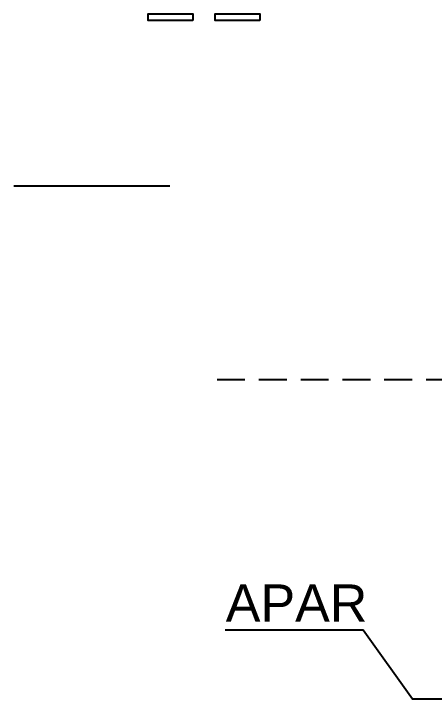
# Model space of a CAD drawing. Header units: millimetres. Extents: x 19989 to 114677, y -6335 to 49043.
# Drawn here: x 78284 to 80170, y -4452 to -1379 of the extents above; entities that cross this region are included whole.
import ezdxf

# ---------------------------------------------------------------- set-up
doc = ezdxf.new("R2010")
doc.units = ezdxf.units.MM
doc.header["$MEASUREMENT"] = 0
doc.linetypes.add('( Hidden )', pattern=[0.375, 0.25, -0.125])
doc.styles.get("Standard").update_dxf_attribs({"font": 'arial.ttf'})

msp = doc.modelspace()

# ---------------------------------------------------------------- linework, layer by layer
for points in [[(79087.3, -1408.9), (78887.3, -1408.9), (78887.3, -1378.9), (79087.3, -1378.9), (79087.3, -1408.9)], [(79387.3, -1408.9), (79187.3, -1408.9), (79187.3, -1378.9), (79387.3, -1378.9), (79387.3, -1408.9)], [(78983.7, -2152.5), (78283.7, -2152.5)], [(80553.7, -4452.2), (80072.9, -4452.2), (79851.5, -4141.7), (79232.5, -4141.7)]]:
    msp.add_lwpolyline(points)
at = {"color": 251, "linetype": '( Hidden )', "ltscale": 500, "true_color": 0x636466}
msp.add_lwpolyline([(79195.7, -3018.7), (84726.8, -3018.7)], dxfattribs=at)

# ---------------------------------------------------------------- texts
at = {"color": 4}
msp.add_text('APAR ', height=166.95, dxfattribs=at).set_placement((79234.7, -4104.1))

doc.saveas('drawing.dxf')
